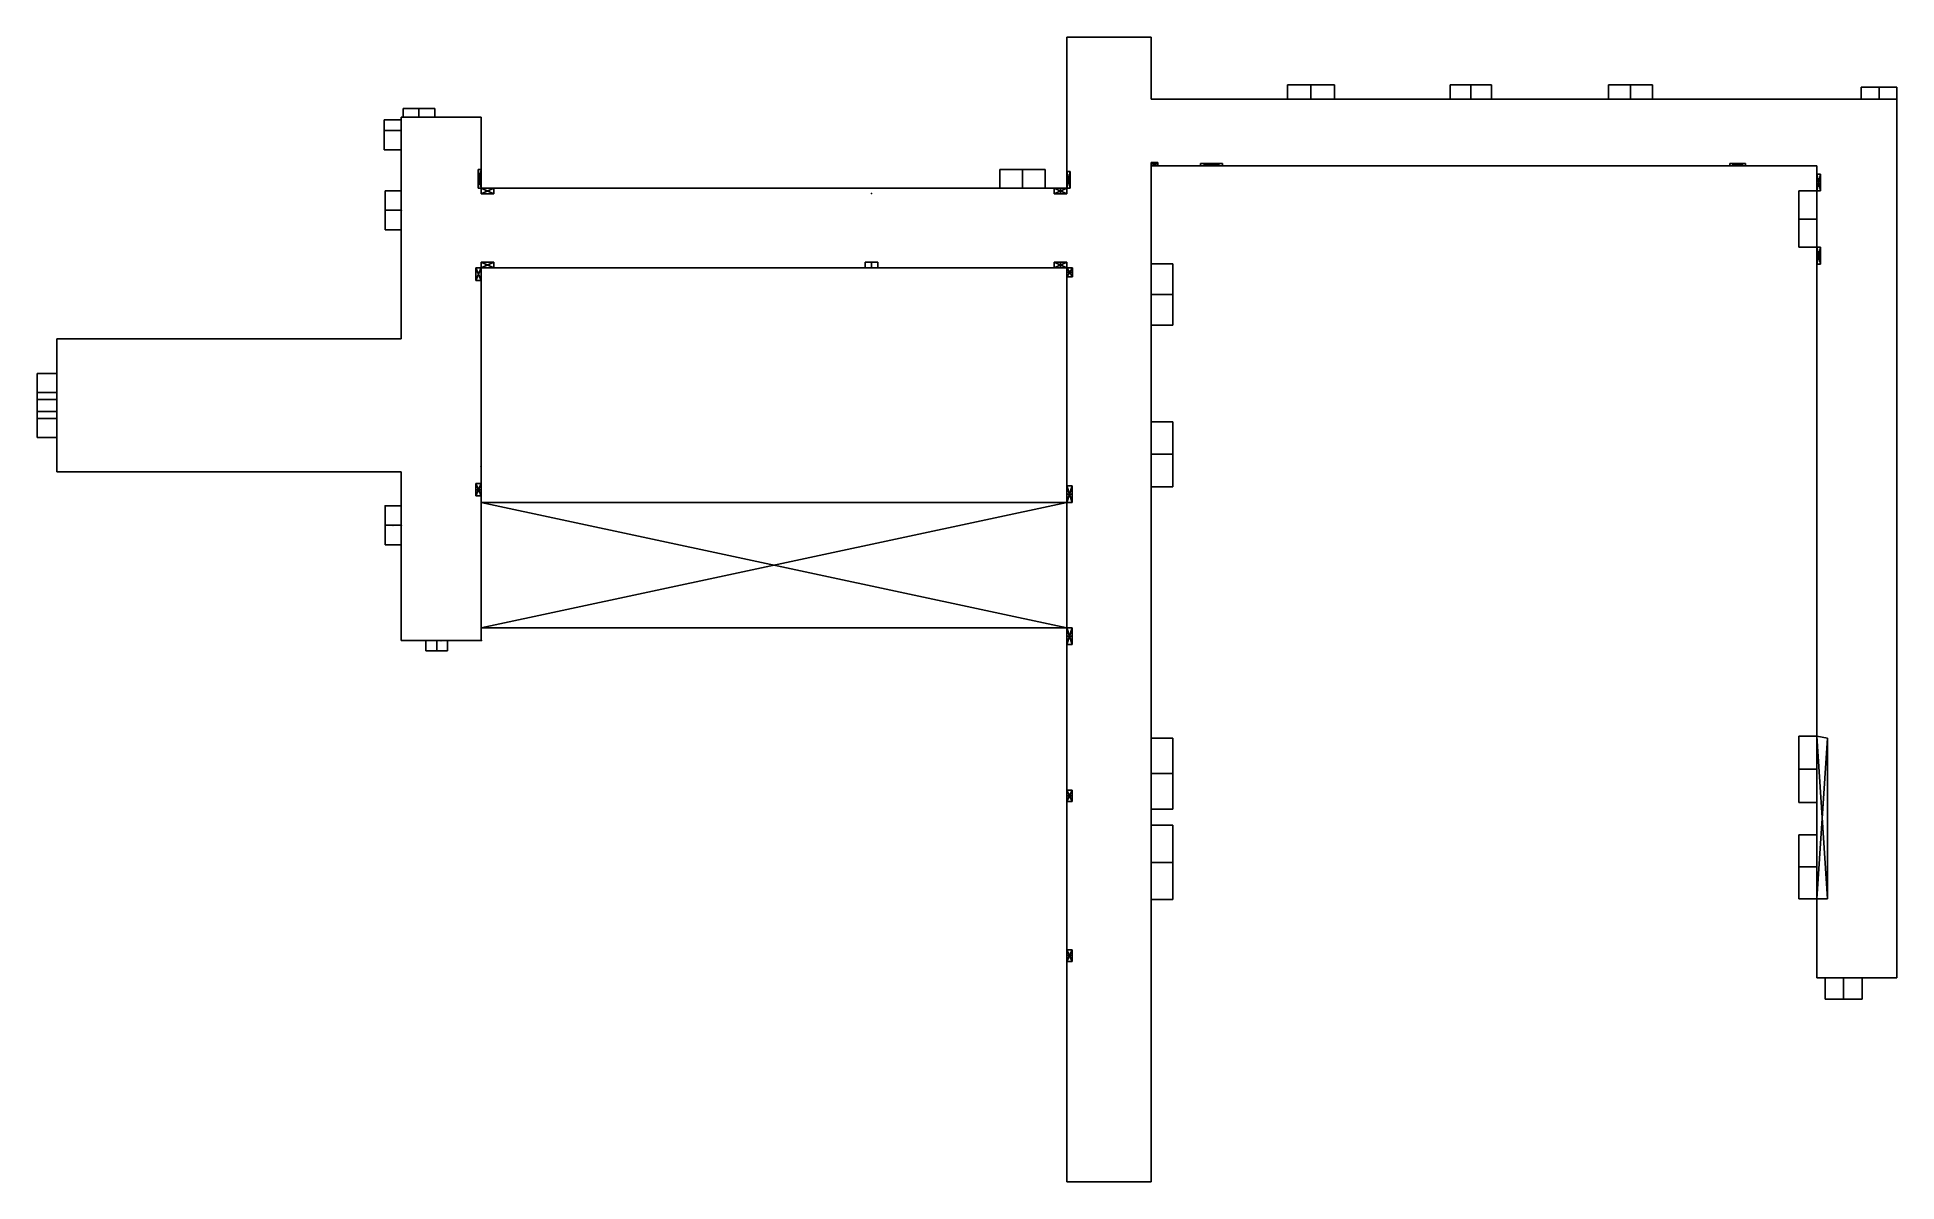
# Model space of a CAD drawing. Header units: millimetres. Extents: x -12502 to 39875, y -15250 to 17000.
import ezdxf

# ---------------------------------------------------------------- set-up
doc = ezdxf.new("R2010")
doc.units = ezdxf.units.MM
doc.header["$PDSIZE"] = -1

msp = doc.modelspace()

# ---------------------------------------------------------------- linework, layer by layer
at = {"color": 7, "linetype": 'Continuous'}
for p, q in [((16500, 12750), (16500, 17000)), ((16500, 17000), (18875, 17000)), ((18875, 17000), (18875, 15250)), ((39875, 15250), (18875, 15250)), ((22469, 15250), (24281, 15250)), ((22709, 15250), (22709, 15656)), ((22709, 15656), (24041, 15656)), ((22709, 15250), (24041, 15250)), ((23375, 15656), (23375, 15250)), ((24041, 15250), (24041, 15656)), ((27031, 15250), (28719, 15250)), ((27295, 15250), (27295, 15656)), ((27295, 15656), (28455, 15656)), ((27295, 15250), (28455, 15250)), ((27875, 15656), (27875, 15250)), ((28455, 15250), (28455, 15656)), ((31759, 15250), (31759, 15656)), ((31759, 15656), (32991, 15656)), ((31759, 15250), (33244, 15250)), ((31759, 15250), (32991, 15250)), ((32375, 15656), (32375, 15250)), ((32991, 15250), (32991, 15656)), ((39875, 15591), (38875, 15591)), ((38875, 15250), (38875, 15591)), ((38875, 15250), (39875, 15250)), ((39875, 15250), (38875, 15250)), ((39375, 15591), (39375, 15250)), ((39875, 15250), (39875, 15591)), ((39875, 15250), (39875, -9500)), ((39875, 15250), (39875, 12389)), ((-2733, 14375), (-2733, 14674)), ((-2733, 14674), (-2250, 14674)), ((-2250, 8500), (-2250, 14750)), ((-2250, 14750), (0, 14750)), ((-2194, 14986), (-1306, 14986)), ((-2194, 14986), (-2194, 14750)), ((-1750, 14986), (-1750, 14750)), ((-1306, 14986), (-1306, 14750)), ((0, 14750), (0, 12750)), ((-2280, 14375), (-2733, 14375)), ((-2733, 14375), (-2250, 14375)), ((-2733, 14375), (-2733, 13826)), ((-2733, 13826), (-2250, 13826)), ((0, 13270), (-82, 13270)), ((-82, 12750), (-82, 13270)), ((-82, 12750), (0, 13270)), ((0, 12750), (-82, 13270)), ((0, 12750), (0, 13270)), ((14612, 12750), (14612, 13270)), ((14612, 13270), (15888, 13270)), ((15250, 13270), (15250, 12750)), ((15888, 12750), (15888, 13270)), ((16500, 12750), (16588, 13220)), ((16500, 12750), (16500, 13220)), ((16500, 13220), (16588, 13220)), ((16588, 12750), (16500, 13220)), ((16588, 12750), (16588, 13220)), ((18875, 13375), (19062, 13470)), ((18875, 13375), (18875, 13470)), ((18875, 13470), (19062, 13470)), ((19062, 13375), (18875, 13470)), ((18875, 13375), (37625, 13375)), ((18875, 13375), (18875, -15250)), ((18875, 13375), (19062, 13375)), ((18969, 13470), (18969, 13375)), ((19062, 13375), (19062, 13470)), ((20261, 13375), (20886, 13445)), ((20261, 13375), (20261, 13445)), ((20261, 13445), (20886, 13445)), ((20886, 13375), (20261, 13445)), ((20261, 13375), (20886, 13375)), ((20573, 13445), (20573, 13375)), ((20886, 13375), (20886, 13445)), ((35618, 13445), (35168, 13445)), ((35168, 13375), (35168, 13445)), ((35168, 13375), (35618, 13445)), ((35618, 13375), (35168, 13445)), ((35618, 13375), (35168, 13375)), ((35618, 13375), (35618, 13445)), ((37625, -9500), (37625, 13375)), ((37625, 12667), (37728, 13142)), ((37625, 12667), (37625, 13142)), ((37625, 13142), (37728, 13142)), ((37728, 12667), (37625, 13142)), ((37728, 12667), (37728, 13142)), ((-2702, 12674), (-2250, 12674)), ((-2702, 12674), (-2702, 11576)), ((0, 12750), (-82, 12750)), ((0, 12750), (16500, 12750)), ((0, 12588), (355, 12750)), ((0, 12750), (355, 12750)), ((0, 12750), (0, 12588)), ((355, 12588), (0, 12750)), ((0, 12588), (355, 12588)), ((355, 12750), (355, 12588)), ((10822, 12750), (11178, 12750)), ((14612, 12750), (15888, 12750)), ((16145, 12588), (16500, 12750)), ((16145, 12750), (16500, 12750)), ((16145, 12750), (16145, 12588)), ((16500, 12588), (16145, 12750)), ((16145, 12588), (16500, 12588)), ((16322, 12588), (16322, 12750)), ((16500, 12750), (16500, 12588)), ((16500, 12750), (16588, 12750)), ((37625, 12667), (37118, 12667)), ((37118, 12667), (37118, 11083)), ((37625, 12667), (37625, 11083)), ((37625, 12667), (37728, 12667)), ((-2250, 12125), (-2702, 12125)), ((-2702, 11576), (-2250, 11576)), ((37118, 11875), (37625, 11875)), ((37625, 11083), (37118, 11083)), ((37625, 11083), (37625, 10608)), ((37625, 11083), (37728, 11083)), ((37625, 11083), (37728, 10608)), ((37728, 11083), (37625, 10608)), ((37625, 11083), (37728, 11083)), ((37625, 10608), (37625, 11083)), ((37728, 11083), (37728, 10608)), ((0, 10500), (-150, 10500)), ((-150, 10500), (-150, 10148)), ((-150, 10148), (0, 10500)), ((0, 10148), (-150, 10500)), ((355, 10662), (0, 10500)), ((0, 10662), (355, 10662)), ((0, 10662), (355, 10500)), ((0, 10500), (0, 10662)), ((16500, 10500), (0, 10500)), ((0, 0), (0, 10500)), ((0, 10500), (0, 10148)), ((355, 10500), (355, 10662)), ((10822, 10662), (11178, 10662)), ((10822, 10500), (10822, 10662)), ((10822, 10500), (11178, 10500)), ((11000, 10662), (11000, 10500)), ((11178, 10500), (11178, 10662)), ((16500, 10662), (16145, 10500)), ((16145, 10662), (16500, 10500)), ((16145, 10662), (16500, 10662)), ((16145, 10500), (16145, 10662)), ((16322, 10662), (16322, 10500)), ((16500, 10500), (16500, 10662)), ((16500, 10500), (16500, -15250)), ((16500, 10500), (16655, 10500)), ((16500, 10500), (16500, 10250)), ((16500, 10250), (16655, 10500)), ((16655, 10250), (16500, 10500)), ((16655, 10500), (16655, 10250)), ((18875, 10613), (19487, 10613)), ((18875, 10613), (18875, 8887)), ((19487, 10613), (19487, 8887)), ((37625, 10608), (37728, 10608)), ((0, 10148), (-150, 10148)), ((16655, 10375), (16500, 10375)), ((16500, 10250), (16655, 10250)), ((19487, 9750), (18875, 9750)), ((-11950, 4750), (-11950, 8500)), ((-11950, 8500), (-2250, 8500)), ((18875, 8887), (19487, 8887)), ((-11950, 7525), (-12502, 7525)), ((-12502, 6458), (-12502, 7525)), ((-11950, 6458), (-11950, 7525)), ((-12502, 6992), (-11950, 6992)), ((-11950, 6793), (-12502, 6793)), ((-12502, 5725), (-12502, 6793)), ((-11950, 6458), (-12502, 6458)), ((-11950, 5725), (-11950, 6793)), ((-12502, 6259), (-11950, 6259)), ((18875, 6165), (19487, 6165)), ((18875, 6165), (18875, 4335)), ((19487, 6165), (19487, 4335)), ((-11950, 5725), (-12502, 5725)), ((19487, 5250), (18875, 5250)), ((-2250, 4750), (-11950, 4750)), ((-2250, 0), (-2250, 4750)), ((-150, 4426), (0, 4426)), ((-150, 4426), (-150, 4074)), ((-150, 4074), (0, 4426)), ((0, 4074), (-150, 4426)), ((-150, 4250), (0, 4250)), ((0, 4426), (0, 4074)), ((16500, 4362), (16645, 4362)), ((16500, 4362), (16500, 3888)), ((16500, 3888), (16645, 4362)), ((16645, 3888), (16500, 4362)), ((16645, 4362), (16645, 3888)), ((18875, 4335), (19487, 4335)), ((-2702, 3799), (-2250, 3799)), ((-2702, 3799), (-2702, 2701)), ((-150, 4074), (0, 4074)), ((0, 362), (0, 3888)), ((0, 362), (16500, 3888)), ((0, 3888), (16500, 3888)), ((0, 3888), (0, 362)), ((16500, 362), (0, 3888)), ((16500, 3888), (9925, 3888)), ((16645, 4125), (16500, 4125)), ((16500, 3888), (16645, 3888)), ((16500, 3888), (16500, -112)), ((16500, 3888), (16500, 362)), ((-2250, 3250), (-2702, 3250)), ((-2250, 3644), (-2250, 2856)), ((-2702, 2701), (-2250, 2701)), ((0, 0), (-2250, 0)), ((-1554, 0), (-1554, -285)), ((-1554, 0), (-946, 0)), ((-1250, -285), (-1250, 0)), ((-946, 0), (-946, -285)), ((16500, 362), (0, 362)), ((0, 362), (16500, 362)), ((16500, 362), (16645, 362)), ((16500, 362), (16500, -112)), ((16500, -112), (16645, 362)), ((16645, -112), (16500, 362)), ((16645, 125), (16500, 125)), ((16645, 362), (16645, -112)), ((-1554, -285), (-946, -285)), ((-1250, -285), (-1554, -285)), ((16500, -112), (16645, -112)), ((18875, -2750), (19487, -2750)), ((18875, -2750), (18875, -4750)), ((19487, -2750), (19487, -4750)), ((37625, -2690), (37118, -2690)), ((37118, -2690), (37118, -4560)), ((37625, -2690), (37625, -4560)), ((37924, -2749), (37625, -2690)), ((37625, -2690), (37625, -7274)), ((37924, -7274), (37625, -2690)), ((37625, -7274), (37924, -2749)), ((37924, -2749), (37924, -7274)), ((37118, -3625), (37625, -3625)), ((16500, -3999), (16500, -4324)), ((19487, -3750), (18875, -3750)), ((16500, -4212), (16645, -4212)), ((16500, -4212), (16500, -4538)), ((16645, -4212), (16500, -4538)), ((16645, -4538), (16500, -4212)), ((16645, -4375), (16500, -4375)), ((16500, -4538), (16645, -4538)), ((16645, -4212), (16645, -4538)), ((16645, -4212), (16645, -4324)), ((37625, -4560), (37118, -4560)), ((18875, -4750), (19487, -4750)), ((18875, -5201), (19487, -5201)), ((18875, -5201), (18875, -7299)), ((19487, -5201), (19487, -7299)), ((16500, -5663), (16500, -5988)), ((37625, -5476), (37118, -5476)), ((37118, -5476), (37118, -7274)), ((37625, -5476), (37625, -7274)), ((19487, -6250), (18875, -6250)), ((37118, -6375), (37625, -6375)), ((18875, -7299), (19487, -7299)), ((37625, -7274), (37118, -7274)), ((37924, -7274), (37625, -7274)), ((16500, -8712), (16645, -8712)), ((16500, -8712), (16500, -9038)), ((16500, -9038), (16645, -8712)), ((16645, -9038), (16500, -8712)), ((16645, -8875), (16500, -8875)), ((16645, -8712), (16645, -9038)), ((16500, -9038), (16645, -9038)), ((37625, -9500), (39875, -9500)), ((37854, -9500), (38896, -9500)), ((37854, -9500), (37854, -10100)), ((38375, -10100), (38375, -9500)), ((38896, -9500), (38896, -10100)), ((37854, -10100), (38896, -10100)), ((16500, -15250), (18875, -15250))]:
    msp.add_line(p, q, dxfattribs=at)
at = {"color": 7, "linetype": 'Continuous', "flags": 128}
for points in [[(11000, 12599), (10996, 12599), (10996, 12599), (10996, 12599), (10996, 12599), (10998, 12599), (10998, 12599), (10998, 12599), (10998, 12599), (10998, 12599), (10998, 12599), (10997, 12600), (10997, 12600), (10997, 12600), (10997, 12600), (10997, 12600), (10997, 12600), (10997, 12600), (10997, 12600), (10997, 12600), (10998, 12601), (10998, 12601), (10998, 12601), (10998, 12601), (10998, 12601), (10998, 12601), (10998, 12601), (10998, 12601), (10998, 12601), (10998, 12601), (10999, 12601), (10999, 12601), (10999, 12601), (10999, 12601), (10999, 12601), (10999, 12601), (10999, 12601), (10999, 12601), (10999, 12601), (11000, 12601), (11000, 12601), (11000, 12601), (11000, 12601), (11000, 12601), (11000, 12600), (11000, 12600), (11000, 12600), (11000, 12600), (11000, 12600), (11000, 12600), (11000, 12600), (11000, 12600), (11000, 12599), (11000, 12599), (11000, 12599), (11000, 12599), (11000, 12599), (11000, 12599), (11000, 12599), (11000, 12599), (11000, 12599), (11000, 12599)], [(10996, 12594), (10996, 12595), (10996, 12595), (11000, 12595), (11000, 12595), (11000, 12594), (11000, 12594), (10996, 12594)], [(10996, 12589), (11000, 12591), (11000, 12591), (11000, 12591), (11000, 12591), (10999, 12590), (10999, 12590), (10999, 12589), (10999, 12589), (11000, 12588), (11000, 12588), (11000, 12588), (11000, 12588), (10996, 12589), (10996, 12589), (10996, 12589)], [(10997, 12598), (11000, 12598), (11000, 12598), (11000, 12598), (11000, 12598), (11000, 12598), (11000, 12598), (11000, 12597), (11000, 12597), (11000, 12597), (11000, 12597), (11000, 12597), (11000, 12597), (11000, 12597), (11000, 12597), (11000, 12597), (11000, 12596), (11000, 12596), (11000, 12596), (11000, 12596), (11000, 12596), (11000, 12596), (11000, 12596), (11000, 12596), (11000, 12595), (10999, 12595), (10999, 12595), (10999, 12595), (10999, 12595), (10999, 12595), (10999, 12595), (10999, 12595), (10999, 12595), (10999, 12595), (10998, 12595), (10998, 12595), (10998, 12595), (10998, 12595), (10998, 12595), (10998, 12595), (10998, 12596), (10998, 12596), (10998, 12596), (10998, 12596), (10997, 12596), (10997, 12596), (10997, 12596), (10997, 12596), (10997, 12597), (10997, 12597), (10997, 12597), (10997, 12597), (10997, 12597), (10998, 12597), (10998, 12597), (10998, 12597), (10998, 12597), (10998, 12598), (10998, 12598), (10997, 12598), (10997, 12598), (10997, 12598)], [(10997, 12591), (10997, 12592), (10997, 12592), (10998, 12592), (10998, 12592), (10998, 12592), (10998, 12592), (10998, 12592), (10997, 12592), (10997, 12592), (10997, 12592), (10997, 12592), (10997, 12592), (10997, 12592), (10997, 12592), (10997, 12592), (10997, 12592), (10997, 12593), (10997, 12593), (10998, 12592), (10998, 12592), (10998, 12592), (10998, 12592), (10998, 12592), (10998, 12592), (10998, 12592), (10998, 12592), (10998, 12592), (10998, 12592), (10998, 12592), (10998, 12592), (10998, 12592), (10998, 12592), (10998, 12592), (10998, 12592), (10998, 12592), (10998, 12592), (10998, 12592), (10998, 12592), (10998, 12592), (10998, 12592), (10998, 12592), (10999, 12592), (10999, 12592), (10999, 12592), (10999, 12592), (10999, 12592), (10999, 12592), (11000, 12592), (11000, 12592), (11000, 12591), (11000, 12591), (10997, 12591)], [(10997, 12589), (10999, 12589), (10999, 12589), (10999, 12590), (10999, 12590), (10997, 12589)], [(11000, 12600), (11000, 12600), (11000, 12600), (11000, 12600), (11000, 12600), (11000, 12601), (10999, 12601), (10999, 12601), (10999, 12601), (10999, 12601), (10999, 12601), (10999, 12601), (10999, 12601), (10999, 12601), (10999, 12601), (10998, 12601), (10998, 12601), (10998, 12601), (10998, 12601), (10998, 12601), (10998, 12601), (10998, 12600), (10998, 12600), (10998, 12600), (10998, 12600), (10998, 12600), (10998, 12600), (10998, 12600), (10998, 12600), (10998, 12600), (10998, 12599), (10998, 12599), (10998, 12599), (10998, 12599), (10998, 12599), (10998, 12599), (10998, 12599), (10999, 12599), (10999, 12599), (10999, 12599), (10999, 12599), (10999, 12599), (10999, 12599), (10999, 12599), (10999, 12599), (10999, 12599), (10999, 12599), (10999, 12599), (11000, 12599), (11000, 12599), (11000, 12599), (11000, 12600), (11000, 12600), (11000, 12600), (11000, 12600), (11000, 12600)], [(10998, 12597), (10998, 12596), (10998, 12596), (10998, 12596), (10998, 12596), (10998, 12596), (10998, 12596), (10998, 12596), (10998, 12596), (10998, 12596), (10998, 12596), (10999, 12595), (10999, 12595), (10999, 12595), (10999, 12595), (10999, 12596), (10999, 12596), (10999, 12596), (10999, 12596), (10999, 12596), (11000, 12596), (11000, 12596), (11000, 12596), (11000, 12596), (11000, 12596), (11000, 12597), (11000, 12597), (11000, 12597), (11000, 12597), (11000, 12597), (11000, 12597), (11000, 12597), (10999, 12597), (10999, 12597), (10999, 12597), (10999, 12597), (10999, 12598), (10999, 12598), (10999, 12598), (10999, 12598), (10999, 12598), (10999, 12598), (10998, 12598), (10998, 12597), (10998, 12597), (10998, 12597), (10998, 12597), (10998, 12597), (10998, 12597), (10998, 12597), (10998, 12597), (10998, 12597), (10998, 12597), (10998, 12597), (10998, 12597), (10998, 12597)], [(-2699, 3797), (-2702, 3796), (-2702, 3796), (-2702, 3796), (-2702, 3796), (-2701, 3797), (-2701, 3797), (-2701, 3798), (-2701, 3798), (-2702, 3799), (-2702, 3799), (-2702, 3799), (-2702, 3799), (-2699, 3797), (-2699, 3797), (-2699, 3797)], [(-2700, 3795), (-2700, 3795), (-2700, 3795), (-2700, 3795), (-2700, 3795), (-2700, 3795), (-2700, 3795), (-2700, 3795), (-2700, 3795), (-2700, 3795), (-2700, 3795), (-2700, 3795), (-2700, 3795), (-2700, 3795), (-2700, 3794), (-2700, 3794), (-2700, 3794), (-2700, 3794), (-2700, 3794), (-2700, 3794), (-2700, 3794), (-2700, 3794), (-2700, 3794), (-2700, 3795), (-2700, 3795), (-2700, 3795), (-2700, 3795), (-2700, 3795), (-2700, 3795), (-2700, 3795), (-2700, 3795), (-2700, 3795), (-2700, 3795), (-2700, 3795), (-2700, 3795), (-2700, 3795), (-2700, 3795), (-2700, 3795), (-2700, 3795), (-2700, 3795), (-2701, 3795), (-2701, 3795), (-2701, 3795), (-2701, 3795), (-2701, 3795), (-2701, 3795), (-2701, 3795), (-2701, 3795), (-2702, 3795), (-2702, 3795), (-2702, 3795), (-2702, 3795), (-2700, 3795)], [(-2699, 3793), (-2699, 3792), (-2699, 3792), (-2702, 3792), (-2702, 3792), (-2702, 3793), (-2702, 3793), (-2699, 3793)], [(-2700, 3789), (-2702, 3789), (-2702, 3789), (-2702, 3789), (-2702, 3789), (-2702, 3789), (-2702, 3789), (-2702, 3789), (-2702, 3789), (-2702, 3790), (-2702, 3790), (-2702, 3790), (-2702, 3790), (-2702, 3790), (-2702, 3790), (-2702, 3790), (-2702, 3790), (-2702, 3791), (-2702, 3791), (-2702, 3791), (-2702, 3791), (-2702, 3791), (-2702, 3791), (-2702, 3791), (-2702, 3791), (-2702, 3791), (-2701, 3791), (-2701, 3792), (-2701, 3792), (-2701, 3792), (-2701, 3792), (-2701, 3792), (-2701, 3792), (-2701, 3792), (-2701, 3792), (-2700, 3792), (-2700, 3792), (-2700, 3791), (-2700, 3791), (-2700, 3791), (-2700, 3791), (-2700, 3791), (-2700, 3791), (-2700, 3791), (-2700, 3791), (-2700, 3791), (-2700, 3791), (-2700, 3790), (-2700, 3790), (-2700, 3790), (-2700, 3790), (-2700, 3790), (-2700, 3790), (-2700, 3790), (-2700, 3790), (-2700, 3789), (-2700, 3789), (-2700, 3789), (-2700, 3789), (-2700, 3789), (-2700, 3789), (-2700, 3789)], [(-2700, 3790), (-2700, 3790), (-2700, 3791), (-2700, 3791), (-2700, 3791), (-2700, 3791), (-2700, 3791), (-2700, 3791), (-2700, 3791), (-2700, 3791), (-2701, 3791), (-2701, 3791), (-2701, 3791), (-2701, 3791), (-2701, 3791), (-2701, 3791), (-2701, 3791), (-2701, 3791), (-2701, 3791), (-2702, 3791), (-2702, 3791), (-2702, 3791), (-2702, 3791), (-2702, 3791), (-2702, 3790), (-2702, 3790), (-2702, 3790), (-2702, 3790), (-2702, 3790), (-2702, 3790), (-2702, 3790), (-2702, 3790), (-2702, 3790), (-2701, 3789), (-2701, 3789), (-2701, 3789), (-2701, 3789), (-2701, 3789), (-2701, 3789), (-2701, 3789), (-2701, 3789), (-2701, 3789), (-2701, 3789), (-2700, 3789), (-2700, 3789), (-2700, 3789), (-2700, 3789), (-2700, 3790), (-2700, 3790), (-2700, 3790), (-2700, 3790), (-2700, 3790), (-2700, 3790), (-2700, 3790), (-2700, 3790), (-2700, 3790)], [(-2702, 3788), (-2699, 3788), (-2699, 3788), (-2699, 3788), (-2699, 3788), (-2700, 3788), (-2700, 3788), (-2700, 3788), (-2700, 3788), (-2700, 3788), (-2700, 3787), (-2700, 3787), (-2700, 3787), (-2700, 3787), (-2700, 3787), (-2700, 3787), (-2700, 3787), (-2700, 3787), (-2700, 3786), (-2700, 3786), (-2700, 3786), (-2700, 3786), (-2700, 3786), (-2700, 3786), (-2700, 3786), (-2700, 3786), (-2700, 3786), (-2700, 3786), (-2700, 3786), (-2701, 3786), (-2701, 3786), (-2701, 3786), (-2701, 3786), (-2701, 3786), (-2701, 3786), (-2701, 3786), (-2701, 3786), (-2701, 3786), (-2702, 3786), (-2702, 3786), (-2702, 3786), (-2702, 3786), (-2702, 3786), (-2702, 3786), (-2702, 3786), (-2702, 3786), (-2702, 3787), (-2702, 3787), (-2702, 3787), (-2702, 3787), (-2702, 3787), (-2702, 3787), (-2702, 3787), (-2702, 3787), (-2702, 3788), (-2702, 3788), (-2702, 3788), (-2702, 3788), (-2702, 3788), (-2702, 3788), (-2702, 3788), (-2702, 3788)], [(-2702, 3787), (-2702, 3787), (-2702, 3787), (-2702, 3786), (-2702, 3786), (-2702, 3786), (-2702, 3786), (-2701, 3786), (-2701, 3786), (-2701, 3786), (-2701, 3786), (-2701, 3786), (-2701, 3786), (-2701, 3786), (-2701, 3786), (-2701, 3786), (-2700, 3786), (-2700, 3786), (-2700, 3786), (-2700, 3786), (-2700, 3786), (-2700, 3786), (-2700, 3786), (-2700, 3787), (-2700, 3787), (-2700, 3787), (-2700, 3787), (-2700, 3787), (-2700, 3787), (-2700, 3787), (-2700, 3787), (-2700, 3788), (-2700, 3788), (-2700, 3788), (-2700, 3788), (-2700, 3788), (-2701, 3788), (-2701, 3788), (-2701, 3788), (-2701, 3788), (-2701, 3788), (-2701, 3788), (-2701, 3788), (-2701, 3788), (-2701, 3788), (-2701, 3788), (-2701, 3788), (-2702, 3788), (-2702, 3788), (-2702, 3787), (-2702, 3787), (-2702, 3787), (-2702, 3787), (-2702, 3787), (-2702, 3787), (-2702, 3787)], [(-2699, 3797), (-2701, 3798), (-2701, 3798), (-2701, 3797), (-2701, 3797), (-2699, 3797)], [(2, 4), (4, 0), (4, 0), (3, 0), (3, 0), (3, 1), (3, 1), (1, 1), (1, 1), (1, 0), (1, 0), (0, 0), (0, 0), (2, 4), (2, 4), (2, 4)], [(2, 3), (1, 1), (1, 1), (2, 1), (2, 1), (2, 3)], [(4, 3), (4, 3), (4, 3), (4, 2), (4, 2), (4, 2), (4, 2), (4, 2), (5, 3), (5, 3), (5, 3), (5, 3), (5, 3), (5, 3), (5, 3), (5, 3), (5, 3), (5, 3), (5, 3), (5, 2), (5, 2), (5, 2), (5, 2), (5, 2), (5, 2), (5, 2), (5, 2), (5, 2), (5, 2), (5, 2), (4, 2), (4, 2), (4, 2), (4, 2), (4, 2), (4, 2), (4, 2), (4, 2), (4, 2), (4, 2), (4, 2), (4, 2), (4, 1), (4, 1), (4, 1), (4, 1), (4, 1), (4, 1), (4, 0), (4, 0), (4, 0), (4, 0), (4, 3)], [(7, 4), (7, 4), (7, 4), (7, 0), (7, 0), (9, 0), (9, 0), (9, 0), (9, 0), (7, 0), (7, 0), (7, 4)], [(12, 3), (12, 0), (12, 0), (11, 0), (11, 0), (11, 0), (11, 0), (11, 0), (11, 0), (11, 0), (11, 0), (11, 0), (11, 0), (10, 0), (10, 0), (10, 0), (10, 0), (10, 0), (10, 0), (10, 0), (10, 0), (10, 0), (9, 0), (9, 0), (9, 0), (9, 1), (9, 1), (9, 1), (9, 1), (9, 1), (9, 1), (9, 1), (9, 1), (9, 1), (9, 2), (9, 2), (9, 2), (9, 2), (9, 2), (9, 2), (9, 2), (9, 2), (10, 2), (10, 2), (10, 3), (10, 3), (10, 3), (10, 3), (10, 3), (10, 3), (10, 3), (11, 3), (11, 3), (11, 2), (11, 2), (11, 2), (11, 2), (11, 2), (11, 2), (11, 3), (11, 3), (12, 3)], [(10, 2), (10, 2), (10, 2), (10, 2), (10, 2), (10, 2), (10, 2), (10, 2), (9, 2), (9, 2), (9, 2), (9, 1), (9, 1), (9, 1), (9, 1), (9, 1), (9, 1), (9, 1), (10, 1), (10, 1), (10, 0), (10, 0), (10, 0), (10, 0), (10, 0), (10, 0), (10, 0), (10, 0), (11, 0), (11, 0), (11, 0), (11, 0), (11, 1), (11, 1), (11, 1), (11, 1), (11, 1), (11, 1), (11, 1), (11, 1), (11, 1), (11, 1), (11, 2), (11, 2), (11, 2), (11, 2), (11, 2), (11, 2), (11, 2), (11, 2), (11, 2), (11, 2), (11, 2), (11, 2), (10, 2), (10, 2)], [(12, 0), (12, 4), (12, 4), (13, 4), (13, 4), (13, 2), (13, 2), (13, 2), (13, 2), (13, 2), (13, 2), (13, 3), (13, 3), (14, 3), (14, 3), (14, 3), (14, 3), (14, 3), (14, 3), (14, 3), (14, 2), (14, 2), (15, 2), (15, 2), (15, 2), (15, 2), (15, 2), (15, 2), (15, 2), (15, 2), (15, 1), (15, 1), (15, 1), (15, 1), (15, 1), (15, 1), (15, 1), (15, 1), (15, 1), (15, 0), (15, 0), (15, 0), (14, 0), (14, 0), (14, 0), (14, 0), (14, 0), (14, 0), (14, 0), (14, 0), (14, 0), (13, 0), (13, 0), (13, 0), (13, 0), (13, 0), (13, 0), (13, 0), (13, 0), (13, 0), (13, 0), (12, 0)], [(14, 0), (14, 0), (14, 0), (14, 0), (14, 0), (14, 0), (14, 1), (15, 1), (15, 1), (15, 1), (15, 1), (15, 1), (15, 1), (15, 1), (15, 1), (15, 2), (15, 2), (15, 2), (15, 2), (14, 2), (14, 2), (14, 2), (14, 2), (14, 2), (14, 2), (14, 2), (14, 2), (14, 2), (13, 2), (13, 2), (13, 2), (13, 2), (13, 2), (13, 2), (13, 2), (13, 2), (13, 2), (13, 1), (13, 1), (13, 1), (13, 1), (13, 1), (13, 1), (13, 1), (13, 1), (13, 1), (13, 1), (13, 1), (13, 0), (13, 0), (13, 0), (13, 0), (13, 0), (14, 0), (14, 0), (14, 0)]]:
    msp.add_lwpolyline(points, dxfattribs=at)
at = {"color": 7, "linetype": 'Continuous'}
for p in [(-1750, 14750), (-2250, 12125), (0, 4903), (-2476, 3250), (-2250, 3250), (-1125, 0)]:
    msp.add_point(p, dxfattribs=at)

doc.saveas('drawing.dxf')
